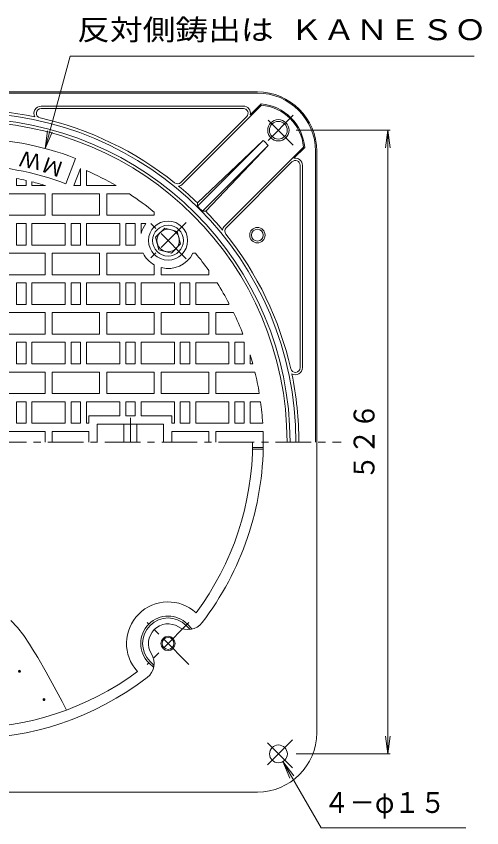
# Model space of a CAD drawing. Units: millimetres, scale not verified. Extents: x -503 to 525, y -693 to 627.
# Drawn here: x 42 to 434, y -57 to 627 of the extents above; entities that cross this region are included whole.
import ezdxf
from ezdxf.enums import TextEntityAlignment as Align

# ---------------------------------------------------------------- set-up
doc = ezdxf.new("R2010")
doc.units = ezdxf.units.MM
doc.header["$LTSCALE"] = 6
doc.linetypes.add('CHAIN1', pattern=[8, 5, -1, 1, -1])
for name, color, linetype, lineweight in [('0-1_躯体', 2, 'Continuous', 18), ('0-2_仕上', 3, 'Continuous', 18), ('0-3_建具', 4, 'Continuous', 18), ('0-4_その他', 7, 'Continuous', 18), ('0-B', 6, 'Continuous', 18), ('0-E', 7, 'Continuous', 18)]:
    doc.layers.add(name, color=color, linetype=linetype, lineweight=lineweight)
doc.styles.add('ＭＳ ゴシック', font='')
doc.styles.get('ＭＳ ゴシック').set_extended_font_data('MS Gothic')

msp = doc.modelspace()

# ---------------------------------------------------------------- linework, layer by layer
at = {"layer": '0-1_躯体'}
for p, q in [((-245, 563.43), (245, 563.43)), ((-245, 562.43), (245, 562.43)), ((233.159, 551.43), (62.666, 551.43)), ((233.159, 549.43), (62.666, 549.43)), ((248.488, 552.274), (181.941, 485.726)), ((248.109, 553.309), (239.04, 544.24)), ((235.988, 542.602), (180.526, 487.14)), ((194.423, 469.924), (249.84, 522.512)), ((249.84, 522.512), (194.443, 467.116)), ((254.082, 518.27), (198.686, 462.873)), ((254.082, 518.27), (201.494, 462.853)), ((283.844, 516.918), (217.296, 450.371)), ((284.879, 516.539), (275.81, 507.47)), ((294, 513.43), (294, 268.43)), ((295, 513.43), (295, 23.43)), ((274.171, 504.418), (218.71, 448.956)), ((281, 501.589), (281, 331.096)), ((283, 501.589), (283, 331.096)), ((194.443, 467.116), (194.423, 469.924)), ((198.686, 462.873), (201.494, 462.853)), ((-245, -26.57), (245, -26.57))]:
    msp.add_line(p, q, dxfattribs=at)
at = {"layer": '0-1_躯体', "linetype": 'CHAIN1'}
for p, q in [((275.266, 543.696), (250.09, 518.52)), ((275.266, 518.52), (250.09, 543.695)), ((274.613, 17.543), (250.887, -6.183)), ((274.613, -6.183), (250.887, 17.543))]:
    msp.add_line(p, q, dxfattribs=at)
at = {"layer": '0-1_躯体'}
for centre, radius in [((262.678, 531.108), 9), ((262.678, 531.108), 7.5), ((245, 442.719), 6.5), ((245, 442.719), 5), ((169.706, 98.724), 6), ((169.706, 98.724), 5), ((262.75, 5.68), 7.5)]:
    msp.add_circle(centre, radius, dxfattribs=at)
for centre, radius, start, end in [((245, 513.43), 50, 0, 90), ((245, 513.43), 49, 0, 90), ((0, 268.43), 280, 78.16119, 101.83881), ((62.666, 545.43), 6, 90, 209.51584), ((62.666, 545.43), 4, 90, 257.25252), ((233.159, 545.43), 6, 348.55814, 90), ((233.159, 545.43), 4, 314.99925, 90), ((245, 513.43), 40, 4.45821, 85.54179), ((245, 513.43), 39, 5.13161, 84.86839), ((0, 268.43), 277.5, 0, 180), ((0, 268.43), 272.5, 0, 180), ((0, 268.43), 280, 51.2666, 77.25253), ((231.565, 499.995), 29, 39.06219, 50.93768), ((277, 501.589), 6, 0, 101.44241), ((277, 501.589), 4, 0, 135.00075), ((177.698, 489.969), 4, 231.26646, 315), ((177.698, 489.969), 6, 279.0034, 315), ((0, 268.43), 280, 46.02319, 50.35794), ((0, 268.43), 278, 44.3817, 45.6183), ((0, 268.43), 280, 39.64204, 43.97681), ((221.539, 446.128), 6, 135.0005, 170.9973), ((221.539, 446.128), 4, 135.00075, 218.73288), ((0, 268.43), 280, 12.74748, 38.73338), ((277, 331.096), 4, 192.74748, 0), ((277, 331.096), 6, 240.48416, 0), ((0, 268.43), 280, 0, 11.83881), ((0, 268.43), 250, 322.50868, 0), ((186.46, 125.399), 15, 237.86769, 322.50883), ((169.706, 98.724), 16.5, 57.86766, 212.13271), ((143.031, 81.97), 15, 307.49117, 32.13231), ((0, 268.43), 250, 232.5087, 307.4913), ((245, 23.43), 50, 270, 0)]:
    msp.add_arc(centre, radius, start, end, dxfattribs=at)
at = {"layer": '0-2_仕上', "linetype": 'CHAIN1'}
for p, q in [((91.742, 507.427), (83.5, 485.954)), ((184.988, 422.853), (154.423, 453.418)), ((184.988, 453.418), (154.423, 422.853)), ((138, 288.707), (138, 268.43)), ((-315.654, 268.43), (315.654, 268.43)), ((187.319, 116.338), (152.092, 81.11)), ((187.319, 81.11), (152.092, 116.338))]:
    msp.add_line(p, q, dxfattribs=at)
at = {"layer": '0-2_仕上'}
for p, q in [((96, 498.985), (90.413, 484.431)), ((96, 498.985), (96, 484.431)), ((101, 497.12), (101, 484.431)), ((42, 490.493), (42, 484.431)), ((50, 488.83), (50, 484.431)), ((55, 487.635), (55, 484.431)), ((50, 484.431), (42, 484.431)), ((66.479, 484.431), (55, 484.431)), ((96, 484.431), (90.413, 484.431)), ((125.871, 484.431), (101, 484.431)), ((66, 477.431), (66, 459.431)), ((112, 477.431), (112, 459.431)), ((118, 477.431), (118, 459.431)), ((137.181, 477.431), (118, 477.431)), ((66, 459.431), (26, 459.431)), ((112, 459.431), (72, 459.431)), ((158, 459.431), (118, 459.431)), ((158, 462.172), (158, 459.431)), ((42, 452.431), (42, 434.431)), ((50, 452.431), (42, 452.431)), ((50, 452.431), (50, 434.431)), ((55, 452.431), (55, 434.431)), ((83, 452.431), (55, 452.431)), ((83, 452.431), (83, 434.431)), ((88, 452.431), (88, 434.431)), ((96, 452.431), (88, 452.431)), ((96, 452.431), (96, 434.431)), ((101, 452.431), (101, 434.431)), ((129, 452.431), (101, 452.431)), ((129, 452.431), (129, 434.431)), ((134, 452.431), (134, 434.431)), ((142, 452.431), (134, 452.431)), ((142, 452.431), (142, 434.431)), ((147, 452.431), (151.054, 452.431)), ((147, 452.431), (147, 444.193)), ((50, 434.431), (42, 434.431)), ((83, 434.431), (55, 434.431)), ((96, 434.431), (88, 434.431)), ((129, 434.431), (101, 434.431)), ((142, 434.431), (134, 434.431)), ((66, 427.431), (66, 409.431)), ((112, 427.431), (112, 409.431)), ((118, 427.431), (118, 409.431)), ((148.785, 427.431), (118, 427.431)), ((192.922, 427.431), (190.626, 427.431)), ((158, 417.758), (158, 409.431)), ((164, 415.339), (164, 409.431)), ((204, 412.943), (204, 409.431)), ((66, 409.431), (26, 409.431)), ((112, 409.431), (72, 409.431)), ((158, 409.431), (118, 409.431)), ((204, 409.431), (164, 409.431)), ((42, 402.431), (42, 384.431)), ((50, 402.431), (42, 402.431)), ((50, 402.431), (50, 384.431)), ((55, 402.431), (55, 384.431)), ((83, 402.431), (55, 402.431)), ((83, 402.431), (83, 384.431)), ((88, 402.431), (88, 384.431)), ((96, 402.431), (88, 402.431)), ((96, 402.431), (96, 384.431)), ((101, 402.431), (101, 384.431)), ((129, 402.431), (101, 402.431)), ((129, 402.431), (129, 384.431)), ((134, 402.431), (134, 384.431)), ((142, 402.431), (134, 402.431)), ((142, 402.431), (142, 384.431)), ((147, 402.431), (147, 384.431)), ((175, 402.431), (147, 402.431)), ((175, 402.431), (175, 384.431)), ((180, 402.431), (180, 384.431)), ((188, 402.431), (180, 402.431)), ((188, 402.431), (188, 384.431)), ((193, 402.431), (193, 384.431)), ((211.054, 402.431), (193, 402.431)), ((50, 384.431), (42, 384.431)), ((83, 384.431), (55, 384.431)), ((96, 384.431), (88, 384.431)), ((129, 384.431), (101, 384.431)), ((142, 384.431), (134, 384.431)), ((175, 384.431), (147, 384.431)), ((188, 384.431), (180, 384.431)), ((221, 384.431), (193, 384.431)), ((221, 385.303), (221, 384.431)), ((66, 377.431), (66, 359.43)), ((112, 377.431), (112, 359.43)), ((158, 377.431), (158, 359.43)), ((204, 377.431), (204, 359.43)), ((210, 377.431), (210, 359.43)), ((224.986, 377.431), (210, 377.431)), ((66, 359.43), (26, 359.43)), ((112, 359.43), (72, 359.43)), ((158, 359.43), (118, 359.43)), ((204, 359.43), (164, 359.43)), ((232.85, 359.43), (210, 359.43)), ((42, 352.43), (42, 334.43)), ((50, 352.43), (42, 352.43)), ((50, 352.43), (50, 334.43)), ((55, 352.43), (55, 334.43)), ((83, 352.43), (55, 352.43)), ((83, 352.43), (83, 334.43)), ((88, 352.43), (88, 334.43)), ((96, 352.43), (88, 352.43)), ((96, 352.43), (96, 334.43)), ((101, 352.43), (101, 334.43)), ((129, 352.43), (101, 352.43)), ((129, 352.43), (129, 334.43)), ((134, 352.43), (134, 334.43)), ((142, 352.43), (134, 352.43)), ((142, 352.43), (142, 334.43)), ((147, 352.43), (147, 334.43)), ((175, 352.43), (147, 352.43)), ((175, 352.43), (175, 334.43)), ((180, 352.43), (180, 334.43)), ((188, 352.43), (180, 352.43)), ((188, 352.43), (188, 334.43)), ((193, 352.43), (193, 334.43)), ((221, 352.43), (193, 352.43)), ((221, 352.43), (221, 334.43)), ((226, 352.43), (226, 334.43)), ((234, 352.43), (226, 352.43)), ((234, 352.43), (234, 334.43)), ((238.999, 341.773), (238.999, 334.43)), ((50, 334.43), (42, 334.43)), ((83, 334.43), (55, 334.43)), ((96, 334.43), (88, 334.43)), ((129, 334.43), (101, 334.43)), ((142, 334.43), (134, 334.43)), ((175, 334.43), (147, 334.43)), ((188, 334.43), (180, 334.43)), ((221, 334.43), (193, 334.43)), ((234, 334.43), (226, 334.43)), ((241.131, 334.43), (238.999, 334.43)), ((66, 327.43), (66, 309.43)), ((112, 327.43), (112, 309.43)), ((158, 327.43), (158, 309.43)), ((204, 327.43), (204, 309.43)), ((66, 309.43), (26, 309.43)), ((112, 309.43), (72, 309.43)), ((158, 309.43), (118, 309.43)), ((204, 309.43), (164, 309.43)), ((246.615, 309.43), (210, 309.43)), ((42, 302.43), (42, 284.43)), ((50, 302.43), (42, 302.43)), ((50, 302.43), (50, 284.43)), ((55, 302.43), (55, 284.43)), ((83, 302.43), (55, 302.43)), ((83, 302.43), (83, 284.43)), ((88, 302.43), (88, 284.43)), ((96, 302.43), (88, 302.43)), ((96, 302.43), (96, 284.43)), ((101, 302.43), (101, 284.43)), ((129, 302.43), (101, 302.43)), ((142, 302.43), (134, 302.43)), ((134, 302.43), (134, 290.43)), ((175, 302.43), (147, 302.43)), ((147, 302.43), (147, 290.43)), ((175, 302.43), (175, 284.43)), ((180, 302.43), (180, 284.43)), ((188, 302.43), (180, 302.43)), ((188, 302.43), (188, 284.43)), ((193, 302.43), (193, 284.43)), ((221, 302.43), (193, 302.43)), ((221, 302.43), (221, 284.43)), ((226, 302.43), (226, 284.43)), ((234, 302.43), (226, 302.43)), ((234, 302.43), (234, 284.43)), ((238.999, 302.43), (238.999, 284.43)), ((247.677, 302.43), (238.999, 302.43)), ((173, 290.43), (147, 290.43)), ((50, 284.43), (42, 284.43)), ((83, 284.43), (55, 284.43)), ((96, 284.43), (88, 284.43)), ((166, 283.43), (110, 283.43)), ((110, 283.43), (110, 268.43)), ((132.5, 283.43), (132.5, 268.43)), ((143.5, 283.43), (143.5, 268.43)), ((166, 283.43), (166, 268.43)), ((188, 284.43), (180, 284.43)), ((221, 284.43), (193, 284.43)), ((234, 284.43), (226, 284.43)), ((249.487, 284.43), (238.999, 284.43)), ((66, 277.43), (26, 277.43)), ((66, 277.43), (66, 268.43)), ((103, 277.43), (72, 277.43)), ((72, 277.43), (72, 268.43)), ((103, 277.43), (103, 268.43)), ((204, 277.43), (173, 277.43)), ((173, 277.43), (173, 268.43)), ((204, 277.43), (204, 268.43)), ((249.838, 277.43), (210, 277.43)), ((210, 277.43), (210, 268.43)), ((240.925, 262.43), (249.928, 262.43)), ((240.958, 263.93), (249.96, 263.93)), ((184.908, 113.927), (188.32, 110.515)), ((185.969, 114.988), (190.107, 110.85)), ((153.442, 82.461), (157.58, 78.322)), ((154.503, 83.522), (157.915, 80.109))]:
    msp.add_line(p, q, dxfattribs=at)
for points in [[(66, 477.431), (26, 477.431), (26, 459.431)], [(112, 477.431), (72, 477.431), (72, 459.431)], [(66, 427.431), (26, 427.431), (26, 409.431)], [(112, 427.431), (72, 427.431), (72, 409.431)], [(66, 377.431), (26, 377.431), (26, 359.43)], [(112, 377.431), (72, 377.431), (72, 359.43)], [(158, 377.431), (118, 377.431), (118, 359.43)], [(204, 377.431), (164, 377.431), (164, 359.43)], [(66, 327.43), (26, 327.43), (26, 309.43)], [(112, 327.43), (72, 327.43), (72, 309.43)], [(158, 327.43), (118, 327.43), (118, 309.43)], [(204, 327.43), (164, 327.43), (164, 309.43)], [(242.938, 327.43), (210, 327.43), (210, 309.43)], [(129, 302.43), (129, 290.43), (103, 290.43)], [(142, 302.43), (142, 290.43), (134, 290.43)], [(103, 290.43), (103, 284.43), (101, 284.43)], [(173, 290.43), (173, 284.43), (175, 284.43)]]:
    msp.add_lwpolyline(points, dxfattribs=at)
msp.add_circle((169.706, 438.136), 16.5, dxfattribs=at)
for centre, radius, start, end in [((0, 268.43), 270, 0, 180), ((0, 268.43), 256, 69, 111), ((0, 268.43), 233, 68.99998, 111), ((0, 268.43), 250, 59.76924, 66.17159), ((0, 268.43), 226, 77.21822, 79.28987), ((0, 268.43), 226, 72.89305, 75.91493), ((0, 268.43), 250, 50.80212, 56.72057), ((169.706, 438.136), 23.5, 142.53256, 165.06364), ((169.706, 438.136), 23.5, 207.09914, 240.12543), ((169.706, 438.136), 23.5, 255.94926, 332.90086), ((0, 268.43), 250, 35.31355, 39.49443), ((0, 268.43), 250, 27.87151, 32.41194), ((0, 268.43), 250, 21.34618, 25.84908), ((0, 268.43), 250, 15.30763, 17.06003), ((0, 268.43), 250, 9.43919, 13.65065), ((0, 268.43), 250, 3.66946, 7.81648), ((0, 268.43), 250, 0, 2.0631), ((169.706, 98.724), 23, 45, 225), ((169.706, 98.724), 21.5, 45, 225)]:
    msp.add_arc(centre, radius, start, end, dxfattribs=at)
at = {"layer": '0-3_建具', "color": 2}
msp.add_lwpolyline([(180.301, 435.296), (177.462, 445.892), (166.866, 448.731), (159.11, 440.975), (161.949, 430.379), (172.545, 427.54)], close=True, dxfattribs=at)
at = {"layer": '0-3_建具'}
msp.add_circle((169.706, 438.135), 13, dxfattribs=at)
at = {"layer": '0-3_建具', "color": 2}
msp.add_circle((169.706, 438.135), 9.5, dxfattribs=at)
at = {"layer": '0-4_その他'}
for p, q in [((277.678, 531.108), (356.8, 531.108)), ((355, 531.108), (353.042, 516.236)), ((355, 5.68), (355, 531.108)), ((355, 531.108), (356.958, 516.236)), ((355, 5.68), (353.042, 20.552)), ((355, 5.68), (356.958, 20.552)), ((277.75, 5.68), (356.8, 5.68)), ((266.5, -0.815), (275.631, -12.715)), ((266.5, -0.815), (272.24, -14.673))]:
    msp.add_line(p, q, dxfattribs=at)
msp.add_lwpolyline([(266.5, -0.815), (298.69, -56.57), (420.607, -56.57)], dxfattribs=at)
at = {"layer": '0-B', "color": 7}
msp.add_lwpolyline([(37.082, 118.057), (42.945, 112.143), (48.176, 105.429), (52.955, 98.23), (55.59, 93.956), (59.88, 86.777), (66.968, 74.42), (73.765, 62.083), (80.384, 49.758), (84.185, 42.612)], dxfattribs=at)
at = {"layer": '0-B', "color": 4}
for centre, radius, start, end in [((0, 268.43), 241, 323.34224, 0), ((169.706, 98.724), 35, 47.53809, 222.46191), ((0, 268.43), 241, 233.34224, 306.65776)]:
    msp.add_arc(centre, radius, start, end, dxfattribs=at)
at = {"layer": '0-E'}
for q in [(68.216, 530.579), (71.998, 529.565)]:
    msp.add_line((66.258, 515.707), q, dxfattribs=at)
msp.add_lwpolyline([(66.258, 515.707), (87.083, 593.43), (427.583, 593.43)], dxfattribs=at)

# ---------------------------------------------------------------- texts
at = {"layer": '0-2_仕上', "color": 7, "style": 'ＭＳ ゴシック'}
for s, rotation, p in [('Ｗ', 168.001, (64.594, 514.13)), ('Ｍ', 161, (84.291, 507.223))]:
    msp.add_text(s, height=13.2, rotation=rotation, dxfattribs=at).set_placement(p, align=Align.BOTTOM_LEFT)
at = {"layer": '0-4_その他', "color": 2, "style": 'ＭＳ ゴシック'}
for s, width, p in [('反対側鋳出は ＫＡＮＥＳＯ', 1.15, (93.083, 601.733)), ('４－φ１５', 0.9, (300.89, -49.381))]:
    msp.add_text(s, height=17.6, dxfattribs=dict(at, width=width)).set_placement(p, align=Align.BOTTOM_LEFT)
at = {"layer": '0-4_その他', "color": 2, "style": 'ＭＳ ゴシック', "width": 0.9}
msp.add_text('５２６', height=17.6, rotation=90, dxfattribs=at).set_placement((349, 236.33), align=Align.BOTTOM_LEFT)
at = {"layer": '0-B', "style": 'ＭＳ ゴシック'}
for p in [(38.456, 68.073), (59.134, 44.213)]:
    msp.add_text('・', height=8.798, dxfattribs=at).set_placement(p, align=Align.BOTTOM_LEFT)

doc.saveas('drawing.dxf')
